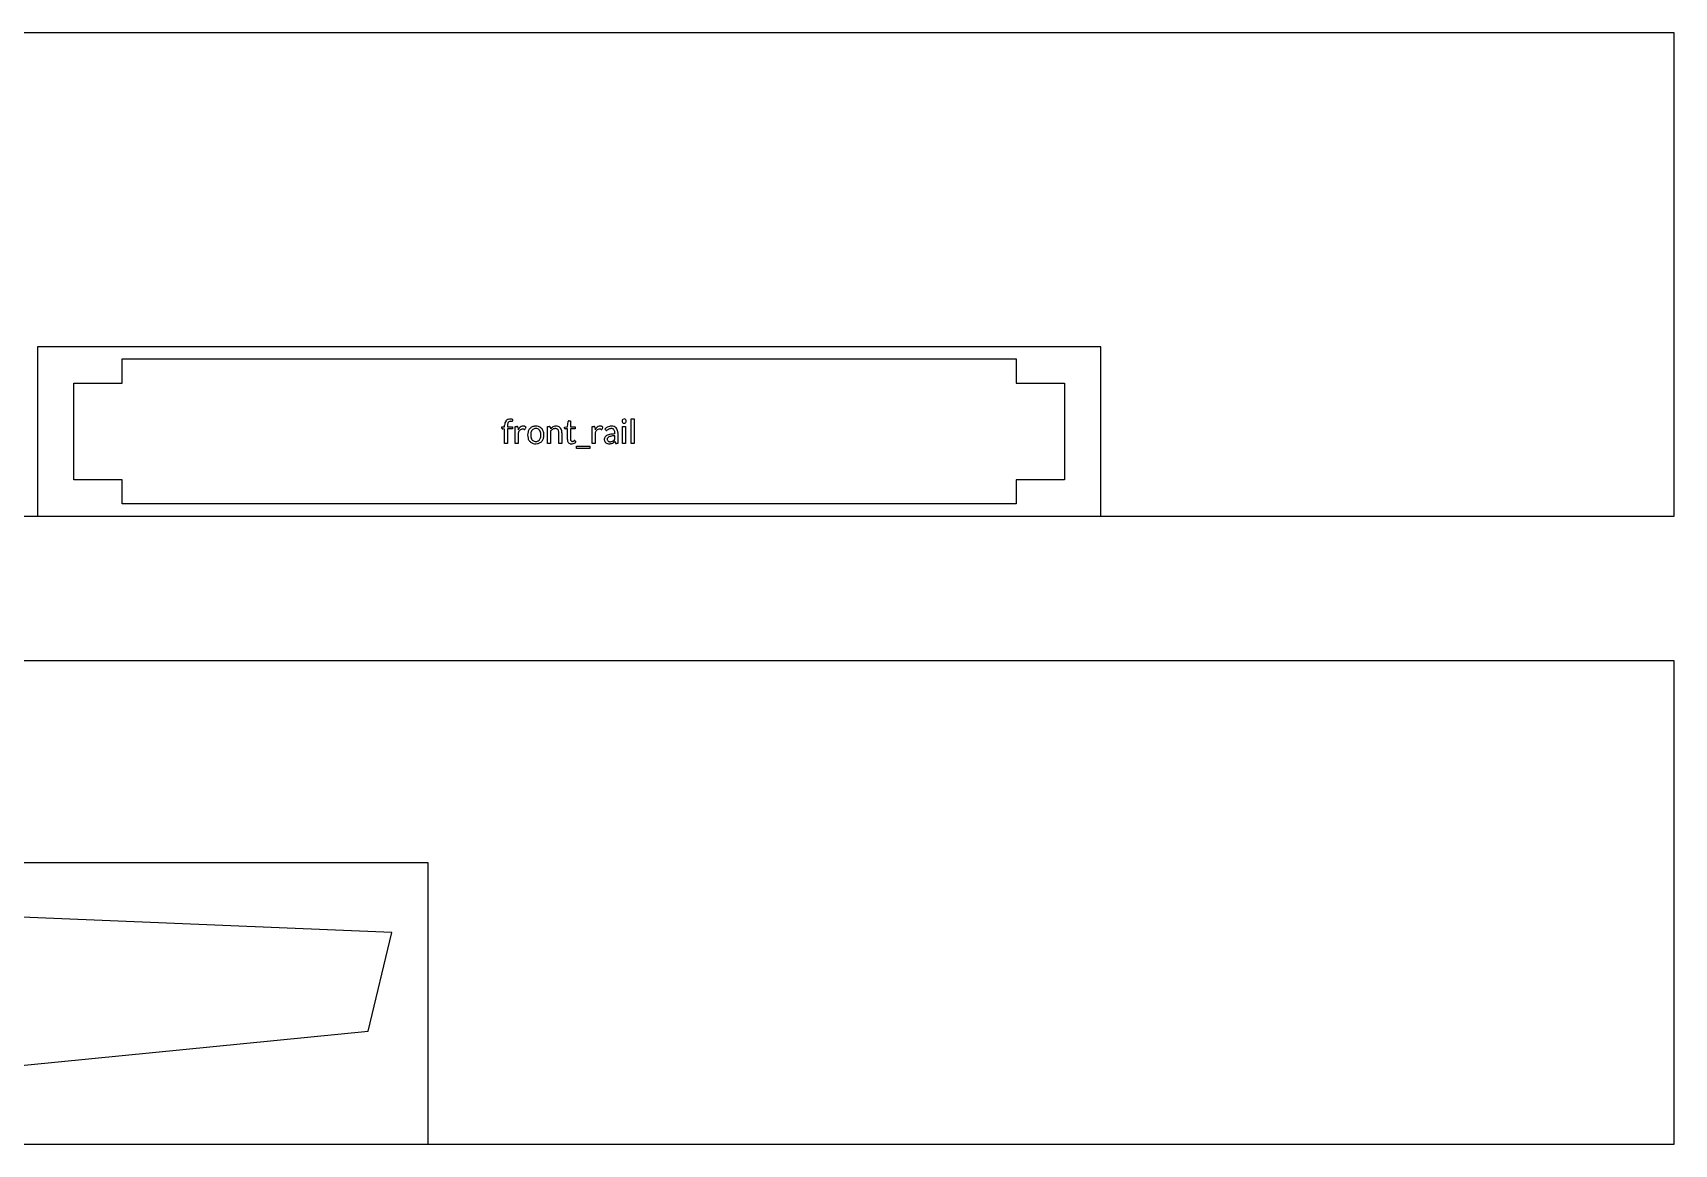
# Model space of a CAD drawing. Header units: millimetres. Extents: x 0 to 2400, y 0 to 460.
# Drawn here: x 1721 to 2400, y 0 to 460 of the extents above; entities that cross this region are included whole.
import ezdxf

# ---------------------------------------------------------------- set-up
doc = ezdxf.new("R2010")
doc.units = ezdxf.units.MM
for name, color, linetype in [('BLANK', 7, 'Continuous'), ('LABEL', 7, 'Continuous'), ('OUTLINE', 7, 'Continuous'), ('PLANK', 7, 'Continuous')]:
    doc.layers.add(name, color=color, linetype=linetype)

msp = doc.modelspace()

# ---------------------------------------------------------------- linework, layer by layer
at = {"layer": 'BLANK'}
for p, q in [((1722.75, 330), (1722.75, 260)), ((2162.75, 330), (1722.75, 330)), ((2162.75, 260), (2162.75, 330)), ((1722.75, 260), (2162.75, 260)), ((1884.32, 116.4), (1258.77, 116.4)), ((1884.32, 0), (1884.32, 116.4)), ((1258.77, 0), (1884.32, 0))]:
    msp.add_line(p, q, dxfattribs=at)
at = {"layer": 'LABEL'}
for p, q in [((1918.83, 299.19), (1918.62, 299.19)), ((1919.29, 300.01), (1919.27, 299.39)), ((1942, 296.94), (1942.29, 299.13)), ((1942.57, 299.36), (1943.2, 299.36)), ((1943.2, 299.36), (1943.2, 296.93)), ((1968.41, 290), (1968.41, 300.28)), ((1968.41, 300.28), (1969.65, 300.28)), ((1969.65, 300.28), (1969.65, 290)), ((1914.87, 296.42), (1914.87, 296.93)), ((1914.87, 296.93), (1915.99, 296.93)), ((1915.99, 296.01), (1915.2, 296.1)), ((1915.99, 296.93), (1915.99, 297.61)), ((1915.99, 290), (1915.99, 296.01)), ((1917.19, 297.58), (1917.19, 296.93)), ((1917.19, 296.93), (1919.24, 296.93)), ((1919.24, 296.03), (1917.23, 296.03)), ((1917.23, 296.03), (1917.23, 290)), ((1919.24, 296.93), (1919.24, 296.03)), ((1920.41, 290), (1920.41, 297.07)), ((1920.41, 297.07), (1921.12, 297.07)), ((1921.51, 296.73), (1921.59, 295.62)), ((1921.65, 294.5), (1921.65, 290)), ((1924.71, 296.94), (1924.55, 296.02)), ((1933.79, 290), (1933.79, 297.07)), ((1933.79, 297.07), (1934.53, 297.07)), ((1934.87, 296.81), (1934.97, 296.04)), ((1935.04, 295.21), (1935.04, 290)), ((1938.43, 290), (1938.43, 294.5)), ((1939.68, 294.5), (1939.68, 290)), ((1940.84, 296.8), (1942, 296.94)), ((1940.84, 296.3), (1940.84, 296.8)), ((1941.96, 296.03), (1941.11, 296.03)), ((1941.96, 291.7), (1941.96, 296.03)), ((1943.2, 296.93), (1945.22, 296.93)), ((1945.22, 296.03), (1943.2, 296.03)), ((1943.2, 296.03), (1943.2, 291.79)), ((1945.22, 296.93), (1945.22, 296.03)), ((1952.26, 290), (1952.26, 297.07)), ((1952.26, 297.07), (1952.97, 297.07)), ((1953.35, 296.73), (1953.44, 295.62)), ((1953.5, 294.5), (1953.5, 290)), ((1956.56, 296.94), (1956.4, 296.02)), ((1957.81, 295.67), (1957.58, 296.07)), ((1961.59, 293.97), (1961.59, 294.52)), ((1961.59, 291.71), (1961.59, 293.18)), ((1962.81, 294.52), (1962.81, 290)), ((1964.83, 290), (1964.83, 297.07)), ((1964.83, 297.07), (1966.08, 297.07)), ((1966.08, 297.07), (1966.08, 290)), ((1917.23, 290), (1915.99, 290)), ((1921.65, 290), (1920.41, 290)), ((1935.04, 290), (1933.79, 290)), ((1939.68, 290), (1938.43, 290)), ((1945.04, 291.12), (1945.41, 290.53)), ((1945.74, 288.01), (1945.74, 288.85)), ((1945.74, 288.85), (1951.24, 288.85)), ((1951.24, 288.01), (1945.74, 288.01)), ((1951.24, 288.85), (1951.24, 288.01)), ((1953.5, 290), (1952.26, 290)), ((1961.82, 290.29), (1961.68, 290.95)), ((1962.81, 290), (1962.26, 290)), ((1966.08, 290), (1964.83, 290)), ((1969.65, 290), (1968.41, 290))]:
    msp.add_line(p, q, dxfattribs=at)
for centre, radius, start, end in [((1918.19, 297.99), 2.15, 138.8864, 164.35635), ((1918.1, 298.07), 2.04, 106.93637, 138.8864), ((1918.32, 298.1), 1.04, 108.50147, 142.62017), ((1918.41, 297.05), 3.1, 85.63474, 106.93637), ((1918.62, 297.23), 1.97, 90, 108.50147), ((1918.44, 297.37), 2.77, 78.80598, 85.63474), ((1918.83, 302.06), 2.87, 270, 273.15562), ((1918.5, 297.72), 2.42, 70.97439, 78.80598), ((1918.95, 300.02), 0.831, 273.15562, 284.03624), ((1919.11, 299.36), 0.141, 284.03624, 327.98294), ((1919.05, 299.4), 0.219, 327.98294, 357.13759), ((1942.55, 299.09), 0.263, 128.51311, 172.40536), ((1942.57, 299.06), 0.304, 90, 128.51311), ((1965.44, 299.29), 0.863, 154.56942, 197.78913), ((1965.48, 299.31), 0.902, 197.78913, 244.5736), ((1965.5, 299.27), 0.924, 113.96249, 154.56942), ((1965.47, 299.34), 0.844, 63.92253, 113.96249), ((1965.43, 299.26), 0.932, 18.07797, 63.92253), ((1965.51, 299.29), 0.843, 324.90292, 0), ((1965.53, 299.29), 0.825, 8.81958, 18.07797), ((1965.49, 299.29), 0.866, 360, 8.81958), ((1915.21, 296.42), 0.346, 180, 195.25372), ((1915.1, 296.39), 0.228, 195.25372, 218.18179), ((1915.18, 296.45), 0.324, 218.18179, 246.651), ((1915.42, 297.02), 0.945, 246.651, 256.6075), ((1919.53, 297.61), 3.54, 164.35635, 180), ((1920.51, 297.6), 3.32, 176.52815, 178.40701), ((1921.11, 297.58), 3.92, 178.40701, 180), ((1919.74, 297.64), 2.55, 165.26354, 176.52815), ((1918.49, 297.97), 1.26, 142.62017, 165.26354), ((1921.12, 296.1), 0.971, 82.9017, 90), ((1921.2, 296.74), 0.326, 61.9755, 82.9017), ((1921.25, 296.82), 0.229, 19.30265, 61.9755), ((1920.58, 296.59), 0.938, 8.42697, 19.30265), ((1925.23, 293.84), 4.06, 143.44064, 153.869), ((1925.75, 292.83), 4.43, 155.40809, 157.81599), ((1925.13, 293.12), 3.74, 152.55788, 155.40809), ((1924.69, 293.34), 3.25, 142.84059, 152.55788), ((1924.15, 294.64), 2.71, 127.87498, 143.44064), ((1923.54, 294.21), 1.81, 125.47122, 142.84059), ((1923.67, 295.25), 1.93, 103.86028, 127.87498), ((1923.36, 294.48), 1.49, 99.48815, 125.47122), ((1923.51, 293.56), 2.41, 83.31068, 99.48815), ((1923.74, 294.97), 2.22, 82.87498, 103.86028), ((1923.65, 294.79), 1.18, 72.85815, 83.31068), ((1924.78, 298.43), 2.64, 252.85815, 257.54175), ((1923.79, 295.38), 1.81, 71.23248, 82.87498), ((1924.41, 296.78), 0.949, 257.54175, 262.54724), ((1924.33, 296.14), 0.303, 262.54724, 278.1301), ((1923.79, 295.38), 1.81, 59.62087, 71.23248), ((1924.34, 296.03), 0.191, 278.1301, 316.76043), ((1924.29, 296.09), 0.273, 316.76043, 344.35775), ((1930.53, 293.54), 5.01, 165.39299, 180), ((1930.49, 293.54), 4.98, 180, 195.67311), ((1928.88, 293.97), 3.31, 143.42102, 165.39299), ((1928.8, 293.06), 3.22, 195.67311, 219.7069), ((1928.57, 294.2), 2.91, 118.93368, 143.42102), ((1932.67, 293.52), 5.87, 176.89916, 183.93824), ((1931.58, 293.58), 4.78, 168.27961, 176.89916), ((1930.67, 293.38), 3.87, 183.93824, 194.60445), ((1929.39, 294.03), 2.54, 152.12852, 168.27961), ((1929.42, 293.06), 2.58, 194.60445, 210.80597), ((1928.79, 294.35), 1.86, 128.9383, 152.12852), ((1928.79, 293.8), 3.37, 97.67666, 118.93368), ((1928.72, 294.43), 1.75, 104.35426, 128.9383), ((1928.88, 293.82), 2.39, 91.08277, 104.35426), ((1928.86, 293.25), 3.93, 93.58344, 97.67666), ((1928.9, 292.69), 4.49, 90, 93.58344), ((1928.88, 293.56), 2.65, 79.09014, 91.08277), ((1928.9, 293.2), 3.98, 73.76909, 90), ((1929.04, 294.35), 1.85, 59.03701, 79.09014), ((1929.15, 294.54), 1.62, 36.22924, 59.03701), ((1929.18, 294.16), 2.98, 52.17967, 73.76909), ((1928.59, 294.13), 2.31, 14.48226, 36.22924), ((1928.05, 293.15), 2.89, 332.77375, 345.22125), ((1926.52, 293.6), 4.45, 3.09632, 14.48226), ((1927.2, 293.38), 3.77, 345.22125, 356.11617), ((1925.08, 293.52), 5.9, 356.11617, 3.09632), ((1929.21, 294.21), 2.92, 25.34863, 52.17967), ((1928.59, 293.25), 3.64, 326.43698, 346.16218), ((1928.06, 293.67), 4.19, 6.48235, 25.34863), ((1927.68, 293.47), 4.58, 346.16218, 357.26528), ((1926.74, 293.52), 5.52, 357.26528, 6.48235), ((1934.53, 296.67), 0.395, 65.39131, 90), ((1934.58, 296.78), 0.283, 31.49216, 65.39131), ((1934.51, 296.73), 0.369, 21.96991, 31.49216), ((1934.37, 296.68), 0.514, 15.12401, 21.96991), ((1938.11, 293.2), 4.23, 128.92192, 137.88296), ((1937.91, 292.64), 3.85, 130.76517, 138.25722), ((1937.45, 293.17), 3.15, 121.62534, 130.76517), ((1937.83, 293.55), 3.79, 118.90516, 128.92192), ((1936.99, 293.92), 2.28, 104.08507, 121.62534), ((1937.19, 294.7), 2.48, 98.31942, 118.90516), ((1936.96, 294.04), 2.15, 85.50918, 104.08507), ((1937.3, 294), 3.19, 82.24117, 98.31942), ((1937, 294.5), 1.69, 67.35939, 85.50918), ((1937.23, 295.05), 1.09, 39.58298, 67.35939), ((1937.41, 294.86), 2.32, 61.50842, 82.24117), ((1936.97, 294.84), 1.43, 13.18876, 39.58298), ((1935.54, 294.5), 2.9, 360, 13.18876), ((1937.59, 295.18), 1.95, 36.96695, 61.50842), ((1937.27, 294.94), 2.35, 16.70094, 36.96695), ((1935.95, 294.55), 3.72, 3.82563, 16.70094), ((1935.46, 294.51), 4.22, 1.83181, 3.82563), ((1935.08, 294.5), 4.59, 0, 1.83181), ((1941.32, 296.3), 0.478, 180, 183.92031), ((1941.21, 296.29), 0.37, 183.92031, 188.99379), ((1941.08, 296.27), 0.234, 188.99379, 233.06181), ((1941.11, 296.31), 0.283, 233.06181, 270), ((1952.97, 296.1), 0.971, 82.9017, 90), ((1953.05, 296.74), 0.326, 61.9755, 82.9017), ((1953.1, 296.82), 0.229, 19.30265, 61.9755), ((1952.43, 296.59), 0.938, 8.42697, 19.30265), ((1957.08, 293.84), 4.06, 143.44064, 153.869), ((1957.6, 292.83), 4.43, 155.40809, 157.81599), ((1956.98, 293.12), 3.74, 152.55788, 155.40809), ((1956.54, 293.34), 3.25, 142.84059, 152.55788), ((1956, 294.64), 2.71, 127.87498, 143.44064), ((1955.39, 294.21), 1.81, 125.47122, 142.84059), ((1955.52, 295.25), 1.93, 103.86028, 127.87498), ((1955.2, 294.48), 1.49, 99.48815, 125.47122), ((1955.36, 293.56), 2.41, 83.31068, 99.48815), ((1955.59, 294.97), 2.22, 82.87498, 103.86028), ((1955.5, 294.79), 1.18, 72.85815, 83.31068), ((1956.63, 298.43), 2.64, 252.85815, 257.54175), ((1955.64, 295.38), 1.81, 71.23248, 82.87498), ((1956.26, 296.78), 0.949, 257.54175, 262.54724), ((1956.18, 296.14), 0.303, 262.54724, 278.1301), ((1955.64, 295.38), 1.81, 59.62087, 71.23248), ((1956.19, 296.03), 0.191, 278.1301, 316.76043), ((1956.13, 296.09), 0.273, 316.76043, 344.35775), ((1958.75, 291.77), 1.51, 150.47606, 176.03), ((1959.03, 291.61), 1.83, 129.27603, 150.47606), ((1960.58, 292.97), 4.31, 118.84085, 133.95837), ((1958.24, 295.92), 0.499, 209.74488, 222.60146), ((1958.26, 295.94), 0.523, 222.60146, 234.86581), ((1959.62, 290.88), 2.77, 112.29981, 129.27603), ((1958.17, 295.81), 0.369, 234.86581, 279.34645), ((1958.12, 296.1), 0.66, 279.34645, 305.07375), ((1959.29, 291.84), 0.853, 138.4975, 166.74413), ((1960.21, 293.63), 3.55, 100.53918, 118.84085), ((1962.73, 289.54), 7.35, 123.24857, 125.07375), ((1960.89, 287.78), 6.12, 104.56297, 112.29981), ((1959.65, 291.51), 1.34, 120.30417, 138.4975), ((1966.01, 284.53), 13.34, 122.24247, 123.24857), ((1960.25, 293.66), 2.55, 109.23039, 122.24247), ((1960.1, 290.75), 2.23, 108.43665, 120.30417), ((1961.21, 286.56), 7.38, 95.82006, 104.56297), ((1960.92, 288.31), 4.8, 102.90741, 108.43665), ((1960.12, 294.02), 2.16, 93.94108, 109.23039), ((1960.36, 292.82), 4.38, 92.55766, 100.53918), ((1961.33, 286.51), 6.64, 95.33002, 102.90741), ((1960.18, 293.25), 2.94, 87.17951, 93.94108), ((1960.32, 293.79), 3.41, 82.32104, 92.55766), ((1960.25, 294.64), 1.54, 74.31831, 87.17951), ((1961.92, 279.57), 14.4, 91.33222, 95.82006), ((1960.35, 295.01), 1.16, 50.45009, 74.31831), ((1962.06, 278.66), 14.53, 91.86262, 95.33002), ((1960.45, 294.77), 2.42, 57.67458, 82.32104), ((1960.34, 295), 1.18, 26.83225, 50.45009), ((1959.92, 294.79), 1.65, 8.86654, 26.83225), ((1958.22, 294.52), 3.37, 0, 8.86654), ((1960.62, 295.04), 2.1, 29.33527, 57.67458), ((1960.2, 294.81), 2.58, 11.53387, 29.33527), ((1958.81, 294.52), 4, 0, 11.53387), ((1965.46, 299.27), 0.858, 244.5736, 293.49857), ((1965.43, 299.35), 0.949, 293.49857, 324.90292), ((1928.54, 292.85), 2.88, 219.7069, 242.82907), ((1928.69, 292.62), 1.72, 210.80597, 234.93457), ((1928.79, 293.32), 3.41, 242.82907, 262.42587), ((1928.7, 292.63), 1.73, 234.93457, 255.75356), ((1928.9, 293.42), 2.55, 255.75356, 270), ((1928.9, 294.21), 4.31, 262.42587, 279.01587), ((1928.9, 293.41), 2.53, 270, 286.61807), ((1929.08, 293.1), 3.19, 279.01587, 301.32726), ((1929.16, 292.5), 1.59, 286.61807, 312.77757), ((1929.03, 292.65), 1.79, 312.77757, 332.77375), ((1929.26, 292.81), 2.84, 301.32726, 326.43698), ((1945, 291.7), 3.04, 180, 189.09325), ((1943.78, 291.51), 1.8, 189.09325, 204.33791), ((1943.44, 291.36), 1.43, 204.33791, 227.2979), ((1943.45, 291.37), 1.45, 227.2979, 250.04183), ((1943.6, 291.79), 1.9, 250.04183, 265.00139), ((1944.56, 291.79), 1.36, 180, 196.8201), ((1943.89, 291.58), 0.659, 196.8201, 230.7928), ((1943.68, 292.7), 2.81, 265.00139, 275.14694), ((1943.94, 291.64), 0.733, 230.7928, 262.11988), ((1943.98, 291.96), 1.06, 262.11988, 284.11153), ((1943.69, 292.6), 2.71, 275.14694, 292.40418), ((1943.97, 292), 1.1, 284.11153, 298.80844), ((1943.34, 293.15), 2.41, 298.80844, 305.53768), ((1943.87, 292.18), 2.26, 292.40418, 313.06941), ((1944.9, 290.97), 0.272, 100.09519, 125.53768), ((1944.88, 291.09), 0.151, 55.7843, 100.09519), ((1944.83, 291.02), 0.236, 41.01404, 55.7843), ((1944.68, 290.89), 0.431, 32.90524, 41.01404), ((1959.36, 291.72), 2.12, 176.03, 194.06949), ((1958.99, 291.63), 1.74, 194.06949, 215.92524), ((1958.86, 291.53), 1.57, 215.92524, 245.82158), ((1959.19, 292.26), 2.38, 245.82158, 265.86984), ((1959.39, 291.81), 0.958, 166.74413, 180.93759), ((1959.83, 291.82), 1.4, 180.93759, 190.66978), ((1959.42, 291.74), 0.978, 190.66978, 218.56643), ((1959.36, 291.7), 0.907, 218.56643, 248.55226), ((1959.26, 293.35), 3.47, 265.86984, 276.42581), ((1959.52, 292.1), 1.33, 248.55226, 267.40005), ((1959.59, 293.6), 2.84, 267.40005, 276.30363), ((1959.31, 292.98), 3.1, 276.42581, 288.24268), ((1959.65, 293.03), 2.27, 276.30363, 295.54446), ((1959.4, 292.71), 2.81, 288.24268, 305.36696), ((1959.38, 293.6), 2.9, 295.54446, 310.67701), ((1956.79, 296.38), 7.31, 305.36696, 311.98721), ((1958.75, 294.33), 3.86, 310.67701, 313.96752), ((1958.37, 294.73), 4.42, 313.96752, 316.84761), ((1962.42, 290.41), 0.614, 190.88553, 198.37566), ((1962.17, 290.32), 0.344, 198.37566, 211.70143), ((1962.1, 290.28), 0.264, 211.70143, 257.31475), ((1962.26, 291), 0.998, 257.31475, 270)]:
    msp.add_arc(centre, radius, start, end, dxfattribs=at)
at = {"layer": 'OUTLINE'}
for p, q in [((1757.75, 315), (1757.75, 325)), ((1757.75, 325), (2127.75, 325)), ((2127.75, 325), (2127.75, 315)), ((1737.75, 275), (1737.75, 315)), ((1737.75, 315), (1757.75, 315)), ((2127.75, 315), (2147.75, 315)), ((2147.75, 315), (2147.75, 275)), ((1757.75, 275), (1737.75, 275)), ((1757.75, 265), (1757.75, 275)), ((2147.75, 275), (2127.75, 275)), ((2127.75, 275), (2127.75, 265)), ((2127.75, 265), (1757.75, 265)), ((1869.32, 87.67), (1294.73, 111.4)), ((1859.52, 46.83), (1869.32, 87.67)), ((1438.13, 5), (1859.52, 46.83))]:
    msp.add_line(p, q, dxfattribs=at)
at = {"layer": 'PLANK'}
for p, q in [((2400, 460), (0, 460)), ((2400, 260), (2400, 460)), ((0, 260), (2400, 260)), ((2400, 200), (0, 200)), ((2400, 0), (2400, 200)), ((0, 0), (2400, 0))]:
    msp.add_line(p, q, dxfattribs=at)

doc.saveas('drawing.dxf')
